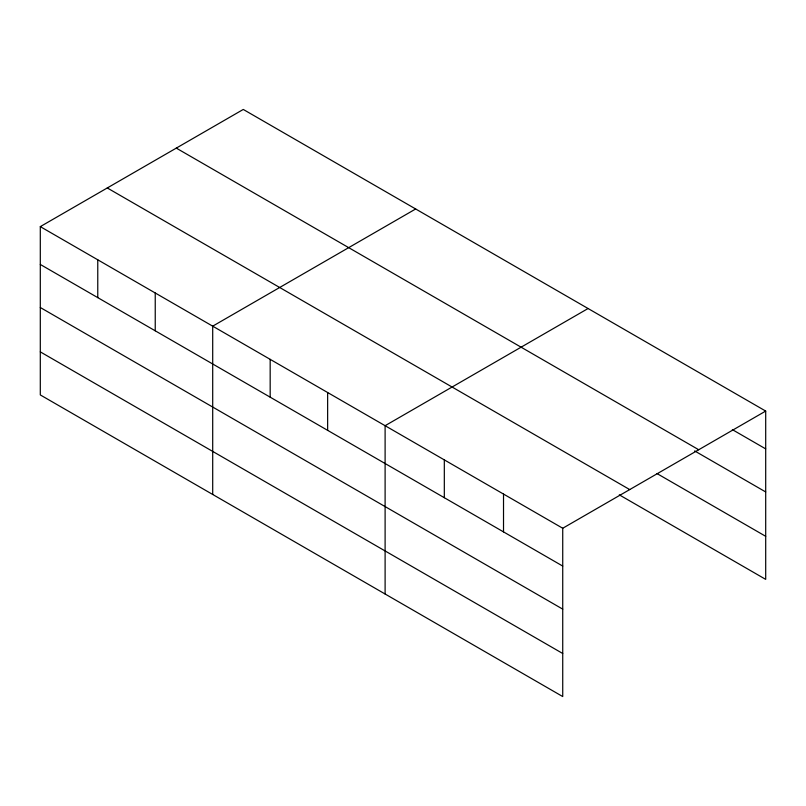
<?xml version="1.0" encoding="UTF-8"?>
<svg xmlns="http://www.w3.org/2000/svg" width="806" height="806" viewBox="0 0 806 806"><rect width="100%" height="100%" fill="white"/><g stroke="black" fill="none" stroke-linecap="round" stroke-linejoin="round"><path stroke-width="1.21" d="M562.729 609.135L562.729 528.252L40.3 226.627L40.3 394.93L562.729 696.555L562.729 609.135L40.3 307.509M619.29 494.844L765.7 579.373L765.7 411.07L243.271 109.445L40.3 226.627M415.674 208.976L212.703 326.158L212.703 494.471M588.078 308.517L385.107 425.699L385.107 594.002M562.729 528.252L765.7 411.07M732.332 429.618L765.7 448.892M176.292 148.113L698.721 449.738M694.651 450.927L765.7 491.952M656.971 473.545L765.7 536.312M107.279 187.959L629.708 489.574M40.3 264.449L562.729 566.074M40.3 351.869L562.729 653.495M503.518 494.068L503.518 531.889M444.318 459.883L444.318 497.705M327.639 392.522L327.639 430.344M270.171 359.335L270.171 397.167M155.236 292.981L155.236 330.803M97.768 259.804L97.768 297.626"/></g></svg>
